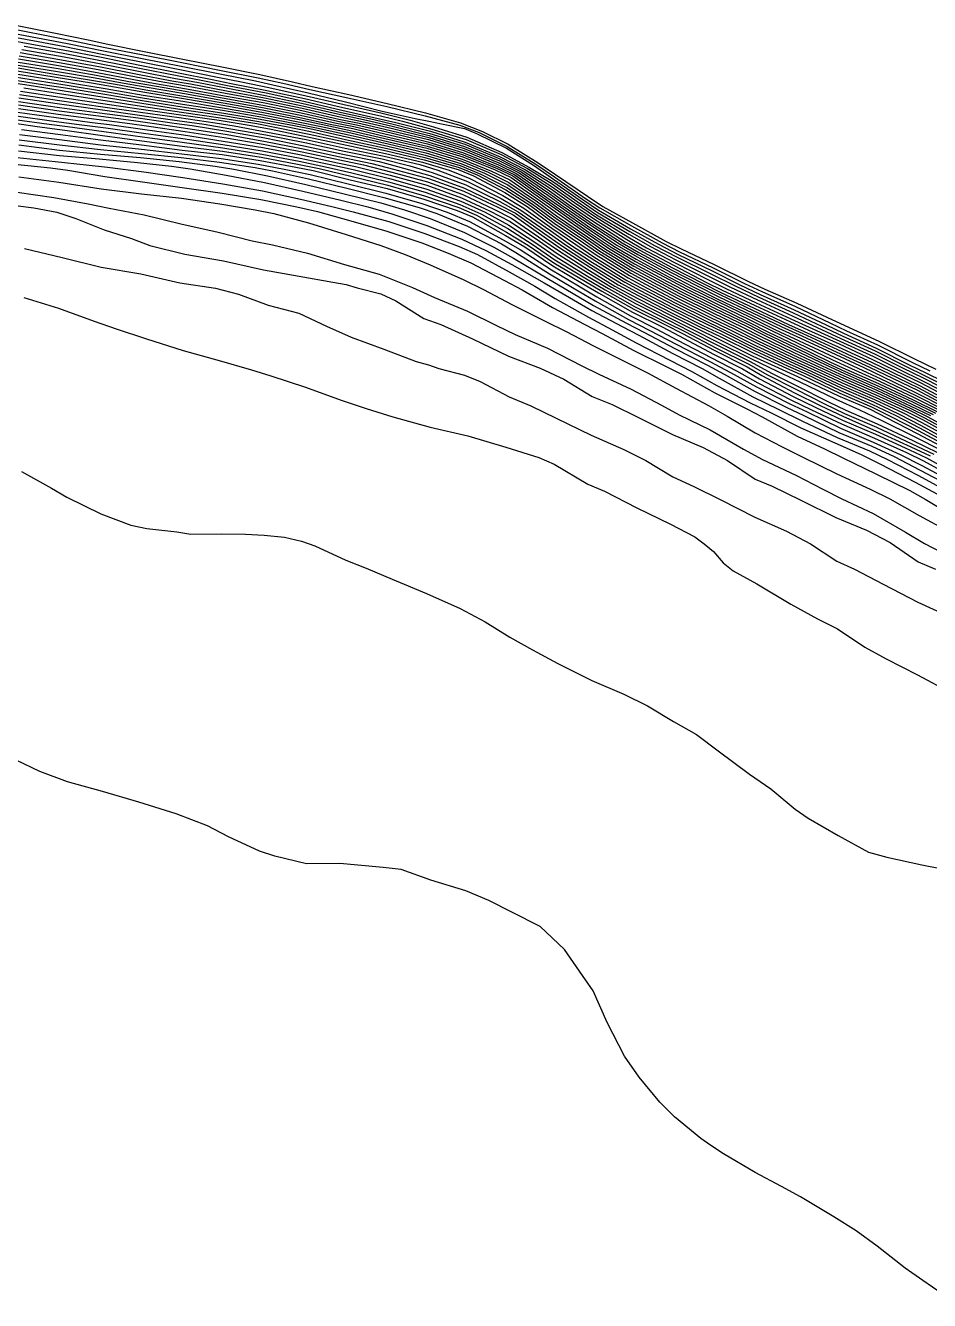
# Model space of a CAD drawing. Header units: feet. Extents: x 333642 to 335017, y 470420 to 471851.
# Drawn here: x 334573.3 to 334683.8, y 471663.7 to 471819.5 of the extents above; entities that cross this region are included whole.
import ezdxf

# ---------------------------------------------------------------- set-up
doc = ezdxf.new("R2010")
doc.units = ezdxf.units.FT
doc.header["$MEASUREMENT"] = 0
doc.layers.add('Contour', color=7, linetype='CONTINUOUS', true_color=0xffffff)

msp = doc.modelspace()

# ---------------------------------------------------------------- linework, layer by layer
at = {"layer": 'Contour', "color": 18, "linetype": 'Continuous', "true_color": 0x000000}
for points, elevation in [([(334572.011938, 471818.577302), (334576.109697, 471817.77725), (334578.45609, 471817.331081), (334582.863862, 471816.453309), (334587.604468, 471815.507269), (334592.352956, 471814.571763), (334597.102832, 471813.63193), (334601.470073, 471812.760304), (334603.586465, 471812.284172), (334607.875534, 471811.323831), (334612.443207, 471810.222438), (334616.938914, 471809.062113), (334620.971557, 471808.174971), (334622.628993, 471807.84306), (334624.187145, 471807.502011), (334627.00234, 471806.939126), (334628.548364, 471806.317372), (334632.120063, 471804.529617), (334635.419907, 471802.461735), (334637.886514, 471800.748122), (334641.454844, 471798.267727), (334643.386356, 471796.966202), (334647.301328, 471794.695493), (334650.695486, 471792.809375), (334653.126206, 471791.564993), (334657.251864, 471789.541703), (334660.637294, 471787.85944), (334663.138724, 471786.670122), (334667.297248, 471784.804338), (334671.186091, 471782.946916), (334673.308516, 471781.950898), (334677.319241, 471780.106999), (334681.408051, 471778.030122), (334683.379759, 471777.06517), (334687.433797, 471775.085582)], -20.5), ([(334572.183767, 471819.047645), (334576.733406, 471818.139577), (334579.55869, 471817.585284), (334583.082021, 471816.863945), (334587.706484, 471815.942913), (334592.457463, 471815.004625), (334597.236452, 471814.056089), (334601.779648, 471813.138287), (334604.783916, 471812.475512), (334608.099106, 471811.704918), (334612.719231, 471810.70496), (334617.488412, 471809.620747), (334622.205604, 471808.505873), (334626.436642, 471807.349523), (334628.780583, 471806.440948), (334632.194638, 471804.763111), (334635.702017, 471802.589523), (334637.985323, 471801.033876), (334641.785169, 471798.398407), (334643.515293, 471797.233956), (334647.39884, 471795.034568), (334651.16984, 471792.962961), (334653.289226, 471791.888733), (334657.373478, 471789.917152), (334661.204416, 471788.015099), (334663.336209, 471787.008366), (334667.435028, 471785.190797), (334671.644135, 471783.186364), (334673.666135, 471782.238493), (334677.478464, 471780.492314), (334681.741611, 471778.342235), (334683.857512, 471777.317946)], -21), ([(334572.30863, 471819.540041), (334577.0028, 471818.592769), (334580.983595, 471817.775273), (334583.413989, 471817.262712), (334587.857765, 471816.377047), (334592.577142, 471815.438112), (334597.330842, 471814.48795), (334601.996351, 471813.535254), (334605.990314, 471812.646123), (334608.39674, 471812.071329), (334612.854272, 471811.087452), (334617.559485, 471809.985605), (334622.238243, 471808.856207), (334626.51943, 471807.634408), (334629.175479, 471806.603208), (334632.31468, 471805.050492), (334636.007472, 471802.746037), (334638.114705, 471801.346338), (334642.045448, 471798.667303), (334643.901027, 471797.4319), (334647.52442, 471795.404599), (334651.652113, 471793.148907), (334653.479101, 471792.222222), (334657.503043, 471790.308033), (334661.693473, 471788.254341), (334663.718576, 471787.322693), (334667.612945, 471785.619554), (334671.876201, 471783.619737), (334674.474204, 471782.413065), (334677.704887, 471780.925374), (334681.980965, 471778.790848), (334684.594909, 471777.522404)], -21.5), ([(334571.487605, 471817.738333), (334573.665623, 471817.352936), (334577.940733, 471816.56843), (334582.611645, 471815.653869), (334587.329866, 471814.686471), (334592.021274, 471813.756084), (334596.164608, 471812.933638), (334598.477391, 471812.469982), (334602.850915, 471811.609029), (334607.45732, 471810.608948), (334612.125156, 471809.525534), (334616.732487, 471808.490353), (334619.424345, 471807.842793), (334622.984896, 471806.886803), (334627.183657, 471805.591225), (334631.46448, 471803.762355), (334634.688076, 471802.042828), (334637.697876, 471800.178699), (334640.7735, 471798.020943), (334643.135306, 471796.416342), (334647.082464, 471794.023587), (334649.727085, 471792.516382), (334652.821001, 471790.901441), (334656.974934, 471788.801306), (334659.490057, 471787.556052), (334662.802186, 471785.988423), (334667.036332, 471784.058648), (334670.099431, 471782.628021), (334673.010609, 471781.291281), (334677.094073, 471779.411236), (334680.530266, 471777.702528), (334683.055135, 471776.46808), (334687.197077, 471774.369056)], -19.5), ([(334571.795885, 471818.14714), (334574.885809, 471817.574179), (334578.155637, 471816.959829), (334582.724911, 471816.054165), (334587.467835, 471815.089489), (334592.206791, 471814.15045), (334596.792817, 471813.236607), (334599.737142, 471812.648677), (334603.098853, 471811.950497), (334607.622814, 471810.959311), (334612.269115, 471809.867584), (334616.930107, 471808.820152), (334620.371893, 471807.984104), (334623.190949, 471807.160625), (334627.29517, 471805.889585), (334631.566988, 471804.031428), (334634.941429, 471802.175976), (334637.789538, 471800.462908), (334641.117188, 471798.142222), (334643.26021, 471796.693348), (334647.196594, 471794.358078), (334650.213361, 471792.661213), (334652.971048, 471791.235445), (334657.120398, 471789.169061), (334660.064277, 471787.709009), (334662.964277, 471786.332202), (334667.170027, 471784.429967), (334670.644599, 471782.786422), (334673.150914, 471781.624611), (334677.205933, 471779.75859), (334680.971971, 471777.865886), (334683.213859, 471776.769315), (334687.318944, 471774.726424)], -20), ([(334572.55414, 471815.834592), (334577.437646, 471815.006933), (334582.229746, 471814.159055), (334586.852199, 471813.257229), (334590.115704, 471812.650524), (334593.209323, 471812.110036), (334597.769383, 471811.269354), (334602.459988, 471810.40562), (334607.158248, 471809.428632), (334611.760848, 471808.368559), (334614.861643, 471807.730761), (334618.197247, 471806.932244), (334622.63257, 471805.851029), (334626.952229, 471804.505217), (334631.200259, 471802.757408), (334633.660865, 471801.53435), (334637.29678, 471799.061215), (334639.389469, 471797.577404), (334642.656787, 471795.311487), (334646.283719, 471792.973919), (334648.298907, 471791.802848), (334652.333868, 471789.646845), (334655.752159, 471787.864155), (334658.19417, 471786.65142), (334662.290639, 471784.69352), (334666.184155, 471782.853512), (334668.347184, 471781.873053), (334672.584222, 471779.946001), (334676.629586, 471778.081395), (334678.771262, 471777.040092), (334682.463407, 471775.23492), (334686.565795, 471773.062094)], -17.5), ([(334572.685289, 471816.225148), (334577.514886, 471815.387876), (334582.32024, 471814.52231), (334587.042953, 471813.593294), (334591.233323, 471812.789056), (334593.495063, 471812.393036), (334597.899843, 471811.573705), (334602.543147, 471810.698142), (334607.204923, 471809.718367), (334611.858683, 471808.642094), (334615.394255, 471807.8848), (334618.310017, 471807.18858), (334622.691424, 471806.106061), (334626.997702, 471804.768619), (334631.261473, 471803.000766), (334633.918485, 471801.658789), (334637.403503, 471799.332478), (334639.725312, 471797.677198), (334642.761049, 471795.575957), (334646.614414, 471793.114507), (334648.410032, 471792.06593), (334652.425752, 471789.933637), (334656.153958, 471787.991027), (334658.32093, 471786.919461), (334662.388638, 471784.982629), (334666.578374, 471783.010184), (334668.497524, 471782.145611), (334672.662324, 471780.264838), (334676.743698, 471778.388242), (334679.198189, 471777.203464), (334682.603216, 471775.541823), (334686.767701, 471773.339983)], -18), ([(334572.909767, 471816.616083), (334577.630674, 471815.782681), (334582.381336, 471814.897502), (334587.165744, 471813.949651), (334591.668252, 471813.072974), (334594.295585, 471812.597645), (334598.049745, 471811.882127), (334602.6325, 471810.997219), (334607.272642, 471810.005913), (334611.941872, 471808.920727), (334615.922281, 471808.038046), (334618.440859, 471807.437645), (334622.757741, 471806.359032), (334627.045364, 471805.032484), (334631.318956, 471803.248159), (334634.176, 471801.784686), (334637.50569, 471799.61139), (334640.073538, 471797.78699), (334642.883018, 471795.853627), (334646.817901, 471793.371952), (334648.762521, 471792.233877), (334652.53357, 471790.234589), (334656.564385, 471788.142293), (334658.47192, 471787.200791), (334662.50927, 471785.299338), (334666.73916, 471783.338922), (334669.020796, 471782.307723), (334672.769231, 471780.609904), (334676.865194, 471778.724837), (334679.640667, 471777.372755), (334682.75179, 471775.853319), (334686.920659, 471773.66603)], -18.5), ([(334573.182506, 471817.002056), (334577.757592, 471816.179503), (334582.48852, 471815.274751), (334587.255954, 471814.315715), (334591.869078, 471813.409115), (334595.234192, 471812.770507), (334598.236083, 471812.183077), (334602.736467, 471811.29556), (334607.348622, 471810.293626), (334612.012671, 471809.203661), (334616.440533, 471808.192114), (334618.592975, 471807.678225), (334622.832977, 471806.60938), (334627.096055, 471805.296461), (334631.373101, 471803.499217), (334634.432739, 471801.912543), (334637.603543, 471799.894639), (334640.425142, 471797.902886), (334643.010094, 471796.136123), (334646.956652, 471793.69335), (334649.240465, 471792.372652), (334652.673205, 471790.56437), (334656.811097, 471788.440626), (334658.920733, 471787.397448), (334662.649023, 471785.640432), (334666.892432, 471783.692252), (334669.555827, 471782.469007), (334672.884385, 471780.952534), (334676.981256, 471779.066237), (334680.085598, 471777.53863), (334682.901754, 471776.162417), (334687.065313, 471774.015049)], -19), ([(334572.338222, 471813.98922), (334577.073953, 471813.230766), (334581.402356, 471812.533661), (334583.529103, 471812.183431), (334587.936416, 471811.381315), (334592.651695, 471810.608678), (334597.455236, 471809.789541), (334602.220322, 471808.946311), (334606.778373, 471808.042423), (334610.0339, 471807.344251), (334613.216993, 471806.682028), (334617.79528, 471805.597715), (334622.376796, 471804.532468), (334626.718341, 471803.201307), (334630.310327, 471801.744306), (334632.545411, 471800.655793), (334636.241257, 471798.104938), (334638.365019, 471796.584531), (334642.140613, 471793.983354), (334644.583245, 471792.329171), (334647.783658, 471790.415872), (334651.779718, 471788.246455), (334653.714821, 471787.229973), (334657.65965, 471785.262257), (334661.749828, 471783.28282), (334664.066512, 471782.105301), (334667.575043, 471780.414526), (334671.732283, 471778.397666), (334673.608872, 471777.515181), (334677.580716, 471775.763685), (334681.82337, 471773.788464), (334684.887132, 471772.289347)], -15), ([(334572.386907, 471814.346804), (334577.176789, 471813.570257), (334581.657845, 471812.828541), (334584.331623, 471812.365962), (334588.064188, 471811.688212), (334592.710741, 471810.91539), (334597.504448, 471810.075069), (334602.267513, 471809.233891), (334606.880941, 471808.308823), (334610.591822, 471807.492082), (334613.33762, 471806.945998), (334617.867198, 471805.86222), (334622.436723, 471804.810531), (334626.787803, 471803.468958), (334630.742712, 471801.878322), (334632.700713, 471800.953992), (334636.552648, 471798.239493), (334638.476258, 471796.874995), (334642.244362, 471794.254577), (334644.925383, 471792.45238), (334647.884136, 471790.701585), (334651.908031, 471788.519267), (334654.118702, 471787.36125), (334657.757997, 471785.544566), (334661.869398, 471783.557527), (334664.502227, 471782.250288), (334667.743361, 471780.712384), (334671.98814, 471778.687049), (334674.291442, 471777.605419), (334677.71942, 471776.052816), (334681.939655, 471774.073108), (334685.218508, 471772.442106)], -15.5), ([(334572.425556, 471814.707858), (334577.256657, 471813.916349), (334581.837116, 471813.140495), (334585.152988, 471812.538758), (334588.221169, 471811.98611), (334592.78211, 471811.21762), (334597.557353, 471810.360326), (334602.308408, 471809.52458), (334606.968724, 471808.580912), (334611.143574, 471807.64204), (334613.480101, 471807.20259), (334617.940656, 471806.130281), (334622.488011, 471805.078919), (334626.832837, 471803.729452), (334630.995713, 471802.058315), (334632.903438, 471801.165469), (334636.840785, 471798.365602), (334638.576791, 471797.149322), (334642.344936, 471794.521011), (334645.266266, 471792.57696), (334647.98518, 471790.985613), (334652.026078, 471788.796585), (334654.526649, 471787.489014), (334657.859312, 471785.825354), (334661.982181, 471783.83743), (334664.936811, 471782.398849), (334667.907184, 471781.009945), (334672.194046, 471778.996865), (334675.050622, 471777.667298), (334677.892406, 471776.340118), (334682.067227, 471774.362407), (334685.557454, 471772.595995)], -16), ([(334572.457262, 471815.072135), (334577.320679, 471814.268077), (334581.979202, 471813.463168), (334585.970511, 471812.70861), (334588.41917, 471812.273222), (334592.870717, 471811.514928), (334597.609167, 471810.653036), (334602.34326, 471809.818603), (334607.0425, 471808.8588), (334611.50993, 471807.84079), (334613.803728, 471807.413784), (334618.015569, 471806.401718), (334622.532319, 471805.336709), (334626.864968, 471803.981005), (334631.064788, 471802.284506), (334633.148206, 471801.287668), (334637.065361, 471798.524201), (334638.727756, 471797.367002), (334642.445414, 471794.782597), (334645.606245, 471792.704683), (334648.087785, 471791.264995), (334652.135418, 471789.077517), (334654.936371, 471787.614567), (334657.964899, 471786.103906), (334662.089097, 471784.12056), (334665.364543, 471782.549801), (334668.064222, 471781.303714), (334672.365167, 471779.311359), (334675.811501, 471777.722866), (334678.10071, 471776.621718), (334682.206028, 471774.653739), (334685.901303, 471772.751222)], -16.5), ([(334572.474625, 471815.446919), (334577.380378, 471814.630606), (334582.108876, 471813.801592), (334586.588904, 471812.933871), (334588.99248, 471812.503567), (334593.000589, 471811.812418), (334597.671383, 471810.958775), (334602.387975, 471810.113337), (334607.104501, 471809.14195), (334611.645671, 471808.101077), (334614.329715, 471807.574296), (334618.099854, 471806.669666), (334622.579908, 471805.594432), (334626.908204, 471804.242588), (334631.134866, 471802.518499), (334633.403852, 471801.410833), (334637.184525, 471798.791483), (334639.056463, 471797.474384), (334642.551837, 471795.046843), (334645.947245, 471792.837582), (334648.191976, 471791.535561), (334652.237542, 471789.36121), (334655.345609, 471787.739195), (334658.076076, 471786.379503), (334662.191474, 471784.40617), (334665.782609, 471782.703537), (334668.216323, 471781.592484), (334672.505735, 471779.628305), (334676.511206, 471777.795495), (334678.363536, 471776.886734), (334682.355937, 471774.946008), (334686.247083, 471772.907983)], -17), ([(334571.648325, 471812.590995), (334574.314042, 471812.178286), (334578.058422, 471811.570402), (334582.70114, 471810.830102), (334587.544557, 471810.028352), (334592.463983, 471809.270142), (334597.277458, 471808.573758), (334601.844486, 471807.820467), (334605.201899, 471807.178403), (334608.190972, 471806.572516), (334612.82615, 471805.544133), (334617.525265, 471804.50578), (334622.132087, 471803.418094), (334626.353469, 471802.188054), (334628.530805, 471801.275208), (334632.047748, 471799.439275), (334634.986199, 471797.565414), (334637.945191, 471795.396726), (334641.553824, 471792.95702), (334643.261307, 471791.787372), (334647.326282, 471789.273149), (334650.184874, 471787.722976), (334653.014694, 471786.227511), (334657.212461, 471784.123642), (334660.470628, 471782.562208), (334662.99237, 471781.276622), (334667.138987, 471779.289986), (334670.387236, 471777.772142), (334673.301275, 471776.441337), (334677.339797, 471774.674019), (334681.46787, 471772.769219), (334683.623753, 471771.705479), (334687.479885, 471769.58477)], -13), ([(334571.842046, 471812.916673), (334575.193696, 471812.388923), (334578.224369, 471811.907574), (334582.773196, 471811.174151), (334587.581219, 471810.364415), (334592.502222, 471809.597114), (334597.356253, 471808.883712), (334602.013398, 471808.103542), (334606.169271, 471807.311824), (334608.439157, 471806.864658), (334612.939031, 471805.851295), (334617.605552, 471804.792255), (334622.188144, 471803.703176), (334626.461005, 471802.430951), (334628.976091, 471801.386231), (334632.161368, 471799.745295), (334635.30296, 471797.70515), (334638.054638, 471795.699488), (334641.782307, 471793.176615), (334643.554883, 471791.960374), (334647.455648, 471789.561383), (334650.637149, 471787.834335), (334653.149526, 471786.506823), (334657.338276, 471784.410489), (334660.968234, 471782.671863), (334663.136559, 471781.559763), (334667.252005, 471779.574422), (334670.72658, 471777.931176), (334673.368968, 471776.719489), (334677.398527, 471774.947018), (334681.564714, 471773.016517), (334683.94377, 471771.850388)], -13.5), ([(334571.993833, 471813.255557), (334576.069158, 471812.601308), (334578.438131, 471812.232029), (334582.865508, 471811.512585), (334587.626916, 471810.697561), (334592.511331, 471809.933724), (334597.398366, 471809.185536), (334602.10241, 471808.382438), (334606.517265, 471807.53093), (334608.923344, 471807.047776), (334613.027792, 471806.136512), (334617.669678, 471805.064468), (334622.251701, 471803.980076), (334626.556417, 471802.681475), (334629.423574, 471801.500105), (334632.278148, 471800.050259), (334635.615417, 471797.838523), (334638.155606, 471795.99579), (334641.908507, 471793.443509), (334643.896278, 471792.084308), (334647.570045, 471789.845572), (334651.078524, 471787.942923), (334653.290101, 471786.778709), (334657.458264, 471784.699196), (334661.459167, 471782.785519), (334663.298305, 471781.837147), (334667.367927, 471779.860021), (334671.06832, 471778.089682), (334673.442295, 471776.994067), (334677.457843, 471775.219913), (334681.656823, 471773.267112), (334684.263384, 471771.996886)], -14), ([(334572.178401, 471813.614014), (334576.732274, 471812.88126), (334579.567251, 471812.430096), (334583.080103, 471811.852477), (334587.729711, 471811.037578), (334592.551525, 471810.271783), (334597.428693, 471809.486308), (334602.165728, 471808.662309), (334606.658257, 471807.782722), (334609.47575, 471807.196748), (334613.114693, 471806.41187), (334617.729951, 471805.331612), (334622.315527, 471804.255481), (334626.641658, 471802.93856), (334629.869503, 471801.618829), (334632.405394, 471800.354137), (334635.928509, 471797.971535), (334638.258623, 471796.291116), (334642.028977, 471793.713068), (334644.239966, 471792.206781), (334647.679824, 471790.130252), (334651.508101, 471788.05161), (334653.431726, 471787.039038), (334657.560574, 471784.980437), (334661.625465, 471783.025088), (334663.669729, 471781.97942), (334667.471175, 471780.137782), (334671.401795, 471778.242713), (334673.522088, 471777.25724), (334677.51836, 471775.492279), (334681.742133, 471773.52605), (334684.576665, 471772.142198)], -14.5), ([(334572.593206, 471811.095844), (334577.504224, 471810.365039), (334582.506005, 471809.644071), (334587.393274, 471808.955156), (334592.122702, 471808.275585), (334596.538836, 471807.657624), (334598.825738, 471807.256476), (334602.922901, 471806.522173), (334607.625366, 471805.58687), (334612.428974, 471804.549629), (334617.167937, 471803.572339), (334621.515609, 471802.544785), (334623.721917, 471801.846583), (334627.367968, 471800.464247), (334631.49453, 471798.38939), (334633.873945, 471796.962383), (334637.53221, 471794.436273), (334640.084557, 471792.666256), (334642.784496, 471790.8801), (334646.840937, 471788.386018), (334648.791864, 471787.338473), (334652.632931, 471785.34737), (334656.77682, 471783.284412), (334658.978617, 471782.237621), (334662.63852, 471780.404647), (334666.802565, 471778.450539), (334669.373859, 471777.289722), (334673.0953, 471775.556387), (334677.105509, 471773.817979), (334680.602472, 471772.180893), (334682.886101, 471771.01849), (334687.062157, 471768.713065)], -11.5), ([(334572.711123, 471811.501627), (334577.55681, 471810.767162), (334582.504394, 471810.034586), (334587.496774, 471809.323947), (334592.334299, 471808.619302), (334597.00233, 471807.966416), (334600.905433, 471807.333977), (334603.355046, 471806.869712), (334607.824834, 471805.949915), (334612.605787, 471804.906651), (334617.325615, 471803.901395), (334621.857012, 471802.835034), (334625.101909, 471801.872828), (334627.665954, 471800.837463), (334631.698227, 471798.760604), (334634.254757, 471797.194831), (334637.673792, 471794.757181), (334640.581578, 471792.758777), (334642.933316, 471791.187282), (334647.009357, 471788.677451), (334649.25214, 471787.470391), (334652.75748, 471785.643049), (334656.934165, 471783.559547), (334659.471835, 471782.346995), (334662.745772, 471780.697967), (334666.915611, 471778.727409), (334669.714955, 471777.450443), (334673.171113, 471775.865749), (334677.205663, 471774.116285), (334681.0877, 471772.32657), (334683.051415, 471771.338818), (334687.225509, 471769.014729)], -12), ([(334573.133765, 471811.92077), (334577.75864, 471811.18765), (334582.561257, 471810.44865), (334587.517048, 471809.688113), (334592.415974, 471808.946537), (334597.176522, 471808.269977), (334601.623449, 471807.549642), (334604.226941, 471807.050244), (334608.003881, 471806.271137), (334612.738816, 471805.233547), (334617.453059, 471804.220751), (334622.069279, 471803.13733), (334626.231443, 471801.954053), (334628.09164, 471801.164955), (334631.927436, 471799.130245), (334634.655284, 471797.411681), (334637.80786, 471795.078524), (334641.07275, 471792.854835), (334643.091027, 471791.490299), (334647.170296, 471788.973561), (334649.717508, 471787.598069), (334652.884065, 471785.936737), (334657.078549, 471783.83965), (334659.970478, 471782.454566), (334662.862953, 471780.988974), (334667.027324, 471779.007428), (334670.05164, 471777.611754), (334673.238355, 471776.160212), (334677.281044, 471774.40134), (334681.365229, 471772.525911), (334683.304707, 471771.561393), (334687.364314, 471769.304898)], -12.5), ([(334572.46861, 471809.389054), (334577.337876, 471808.707779), (334582.029717, 471808.090272), (334586.078413, 471807.559984), (334588.430356, 471807.219593), (334592.871155, 471806.588443), (334597.605657, 471805.846316), (334602.38952, 471805.026699), (334607.168061, 471804.091665), (334611.756042, 471803.109525), (334614.66609, 471802.494467), (334618.096047, 471801.614282), (334622.486585, 471800.430658), (334626.770894, 471798.875376), (334630.577302, 471797.094688), (334632.738733, 471795.994751), (334636.580532, 471793.324122), (334638.468618, 471792.019638), (334642.272318, 471789.596923), (334645.382633, 471787.691895), (334648.098072, 471786.198011), (334652.174772, 471784.117818), (334655.333343, 471782.535079), (334658.094744, 471781.191876), (334662.229889, 471779.14129), (334665.820242, 471777.482293), (334668.239974, 471776.393428), (334672.71745, 471774.266112), (334676.563935, 471772.63541), (334678.61902, 471771.596425), (334682.329613, 471769.668479), (334685.86789, 471767.794453)], -9.5), ([(334572.480294, 471809.834277), (334577.443662, 471809.119003), (334582.251925, 471808.479435), (334586.820251, 471807.872365), (334589.956217, 471807.42565), (334593.160775, 471806.969507), (334597.740823, 471806.24142), (334602.486608, 471805.414081), (334607.261462, 471804.468695), (334611.962207, 471803.463865), (334615.662103, 471802.677424), (334618.319857, 471801.974342), (334622.613237, 471800.839223), (334626.900122, 471799.282514), (334631.056867, 471797.315707), (334632.93054, 471796.394937), (334637.009297, 471793.490584), (334638.626869, 471792.374772), (334642.389379, 471789.94139), (334645.781526, 471787.845773), (334648.212113, 471786.520306), (334652.29096, 471784.426817), (334655.772841, 471782.691617), (334658.224198, 471781.530711), (334662.362079, 471779.489985), (334666.369644, 471777.650303), (334668.397077, 471776.756347), (334672.848379, 471774.616074), (334676.735824, 471772.94335), (334679.118053, 471771.760587), (334682.460244, 471770.01744), (334686.316763, 471767.944612)], -10), ([(334572.49512, 471810.266925), (334577.502817, 471809.531565), (334582.381789, 471808.872815), (334587.104895, 471808.234658), (334591.496433, 471807.620852), (334593.696517, 471807.303715), (334597.934883, 471806.620465), (334602.608034, 471805.798665), (334607.346018, 471804.849302), (334612.133012, 471803.827769), (334616.551678, 471802.896013), (334618.802447, 471802.287588), (334622.759384, 471801.216566), (334626.991064, 471799.672386), (334631.153345, 471797.653273), (334633.240193, 471796.581316), (334637.203229, 471793.799702), (334639.098525, 471792.479914), (334642.516008, 471790.255223), (334646.182672, 471787.998014), (334648.334516, 471786.83168), (334652.402649, 471784.737696), (334656.200057, 471782.848152), (334658.342403, 471781.83854), (334662.453375, 471779.80456), (334666.570975, 471777.902737), (334668.700683, 471776.960399), (334672.939952, 471774.934511), (334676.876237, 471773.232554), (334679.615619, 471771.906797), (334682.595013, 471770.363021), (334686.71552, 471768.122833)], -10.5), ([(334572.536884, 471810.683779), (334577.503506, 471809.948308), (334582.459031, 471809.256093), (334587.272575, 471808.590367), (334591.866089, 471807.938728), (334595.181201, 471807.46775), (334598.199714, 471806.964967), (334602.729119, 471806.163614), (334607.487471, 471805.219797), (334612.303217, 471804.188442), (334616.924241, 471803.229781), (334620.301234, 471802.386198), (334623.052842, 471801.579325), (334627.14882, 471800.069632), (334631.315013, 471798.016356), (334633.550802, 471796.765752), (334637.376191, 471794.117108), (334639.588078, 471792.574328), (334642.645262, 471790.569108), (334646.578653, 471788.152659), (334648.464604, 471787.137521), (334652.511936, 471785.048823), (334656.605482, 471783.014582), (334658.493767, 471782.122039), (334662.539095, 471780.109976), (334666.687015, 471778.177381), (334669.035368, 471777.128278), (334673.018713, 471775.245713), (334676.996287, 471773.523093), (334680.110397, 471772.041683), (334682.735043, 471770.692687), (334686.892047, 471768.415551)], -11), ([(334572.028931, 471808.065074), (334576.248781, 471807.484831), (334578.484538, 471807.207159), (334582.919051, 471806.583397), (334587.629429, 471805.928665), (334592.502526, 471805.270555), (334597.437922, 471804.575432), (334602.213889, 471803.824975), (334606.777029, 471802.952903), (334610.01593, 471802.275453), (334613.22592, 471801.544231), (334617.714143, 471800.429704), (334622.196549, 471799.164356), (334626.422656, 471797.678638), (334629.002829, 471796.519406), (334632.278492, 471794.72094), (334635.249936, 471792.82534), (334638.053919, 471790.905394), (334641.905324, 471788.56821), (334644.17815, 471787.223511), (334647.780065, 471785.212019), (334651.784008, 471783.211313), (334653.997364, 471782.082108), (334657.727042, 471780.153234), (334661.746529, 471778.124438), (334663.927128, 471776.896943), (334667.470535, 471775.070368), (334670.975922, 471773.309554), (334673.445028, 471772.133191), (334677.359695, 471770.433384), (334681.665031, 471768.41899), (334684.364908, 471767.132173)], -8), ([(334572.218206, 471808.497574), (334576.801635, 471807.862267), (334579.908971, 471807.456712), (334583.168732, 471807.02084), (334587.74508, 471806.379331), (334592.553755, 471805.719773), (334597.467895, 471804.993568), (334602.279741, 471804.228128), (334606.924319, 471803.333633), (334610.785461, 471802.511451), (334613.38424, 471801.953614), (334617.808189, 471800.841493), (334622.285134, 471799.59206), (334626.534732, 471798.070934), (334629.532981, 471796.702952), (334632.42011, 471795.148526), (334635.696479, 471792.993005), (334638.183985, 471791.281752), (334642.031613, 471788.908493), (334644.57877, 471787.382196), (334647.883522, 471785.542897), (334651.922872, 471783.509116), (334654.442834, 471782.231812), (334657.848702, 471780.501812), (334661.92503, 471778.457348), (334664.51086, 471777.039438), (334667.624874, 471775.490823), (334671.49044, 471773.525602), (334673.584694, 471772.524621), (334677.440166, 471770.861205), (334681.776308, 471768.800166), (334684.803646, 471767.328151)], -8.5), ([(334572.34647, 471808.940377), (334577.082145, 471808.279991), (334581.470081, 471807.694996), (334583.605777, 471807.422747), (334587.925814, 471806.815307), (334592.64022, 471806.159351), (334597.491924, 471805.416946), (334602.335583, 471804.634768), (334607.048045, 471803.721948), (334611.485556, 471802.771287), (334613.682158, 471802.319339), (334617.922764, 471801.24471), (334622.376011, 471800.019169), (334626.63921, 471798.4735), (334630.059614, 471796.893592), (334632.57205, 471795.574087), (334636.141005, 471793.158477), (334638.321263, 471791.653866), (334642.153442, 471789.251775), (334644.981001, 471787.537842), (334647.989027, 471785.871888), (334652.052592, 471783.811606), (334654.889104, 471782.382297), (334657.970403, 471780.848476), (334662.087057, 471778.796532), (334665.211271, 471777.268477), (334667.993561, 471775.975522), (334672.370812, 471773.861452), (334675.2623, 471772.570973), (334677.838991, 471771.343432), (334682.038715, 471769.254147), (334685.32547, 471767.587774)], -9), ([(334571.760756, 471807.628314), (334574.781833, 471807.206645), (334578.136222, 471806.751797), (334582.76512, 471806.103307), (334587.555408, 471805.450856), (334592.501283, 471804.795047), (334597.401929, 471804.161589), (334602.133711, 471803.429449), (334606.59572, 471802.586563), (334609.24772, 471802.04948), (334613.102839, 471801.121827), (334617.632009, 471800.01522), (334622.105445, 471798.739926), (334626.295068, 471797.300357), (334628.475154, 471796.33926), (334632.143009, 471794.294069), (334634.804376, 471792.653093), (334637.928497, 471790.526657), (334641.77303, 471788.232089), (334643.781412, 471787.060319), (334647.677113, 471784.880259), (334651.634336, 471782.919192), (334653.555621, 471781.931625), (334657.602673, 471779.804149), (334661.548489, 471777.800042), (334663.35407, 471776.756234), (334667.319093, 471774.64981), (334670.46038, 471773.094975), (334673.318854, 471771.732619), (334677.284157, 471770.003575), (334681.541479, 471768.042252), (334683.911755, 471766.919009)], -7.5), ([(334572.601322, 471806.220939), (334577.500997, 471805.588634), (334582.52245, 471804.969556), (334587.507227, 471804.434346), (334592.444983, 471803.860381), (334597.240056, 471803.294314), (334601.777442, 471802.603225), (334604.949308, 471801.999466), (334608.149138, 471801.318976), (334612.788189, 471800.172131), (334617.363465, 471799.049888), (334621.76864, 471797.796036), (334624.88846, 471796.739874), (334627.6062, 471795.576804), (334631.739554, 471793.346693), (334633.802441, 471792.144857), (334637.611844, 471789.670315), (334640.915434, 471787.699915), (334643.151737, 471786.381105), (334647.302684, 471784.050595), (334650.412682, 471782.478817), (334653.039488, 471781.087172), (334657.195758, 471778.915578), (334660.224314, 471777.349088), (334662.853353, 471775.862161), (334666.963501, 471773.733473), (334669.396306, 471772.581967), (334673.079319, 471770.840593), (334677.109315, 471769.112798), (334680.996606, 471767.34871), (334683.076529, 471766.311466), (334687.246582, 471764.043985)], -6.5), ([(334572.834383, 471806.83583), (334577.612465, 471806.197585), (334582.525251, 471805.549361), (334587.509733, 471804.961602), (334592.500072, 471804.319536), (334597.358258, 471803.752692), (334602.035357, 471803.042931), (334606.368882, 471802.23818), (334608.497242, 471801.827644), (334613.005451, 471800.689319), (334617.555713, 471799.597507), (334622.005396, 471798.317593), (334626.117427, 471796.942455), (334627.958922, 471796.147184), (334632.005539, 471793.867843), (334634.359873, 471792.471238), (334637.805431, 471790.146324), (334641.624258, 471787.890301), (334643.370624, 471786.866021), (334647.538845, 471784.507388), (334651.155976, 471782.69234), (334653.247146, 471781.590739), (334657.417276, 471779.377281), (334660.956961, 471777.559934), (334663.047574, 471776.359397), (334667.14496, 471774.195027), (334669.931226, 471772.847888), (334673.201699, 471771.305664), (334677.210981, 471769.573377), (334681.401711, 471767.670842), (334683.441086, 471766.68471), (334687.453227, 471764.498054)], -7), ([(334572.509246, 471804.936503), (334577.497943, 471804.307836), (334582.517128, 471803.809649), (334587.385054, 471803.389057), (334592.112882, 471802.896257), (334596.50731, 471802.355857), (334598.790602, 471801.976553), (334602.927581, 471801.152904), (334607.59206, 471800.10765), (334612.28899, 471798.962685), (334616.770116, 471797.872863), (334619.675516, 471797.012719), (334622.805496, 471795.961488), (334627.009091, 471794.232979), (334630.564033, 471792.443044), (334632.990211, 471791.093881), (334637.085554, 471788.652963), (334639.382809, 471787.300424), (334642.763055, 471785.321602), (334646.79066, 471783.158149), (334648.913437, 471782.070255), (334652.688172, 471780.049317), (334656.700928, 471778.014498), (334658.747208, 471776.911819), (334662.502809, 471774.80086), (334666.291051, 471772.900706), (334668.473533, 471771.864305), (334672.765128, 471769.794534), (334676.761408, 471768.104178), (334679.492871, 471766.842545), (334682.702768, 471765.17068), (334686.714647, 471763.052899)], -5.5), ([(334572.546579, 471805.583407), (334577.499305, 471804.948292), (334582.519741, 471804.38965), (334587.505049, 471803.90699), (334592.367225, 471803.409608), (334597.068992, 471802.852968), (334601.395179, 471802.197265), (334603.532227, 471801.794687), (334607.929004, 471800.789009), (334612.610321, 471799.650287), (334617.150814, 471798.51249), (334621.440328, 471797.307948), (334623.625859, 471796.577769), (334627.369991, 471794.995921), (334631.509026, 471792.83712), (334633.280574, 471791.802322), (334637.399773, 471789.197235), (334640.181017, 471787.531415), (334642.960696, 471785.880766), (334647.055919, 471783.599347), (334649.660555, 471782.273816), (334652.856586, 471780.571513), (334656.961238, 471778.461365), (334659.490642, 471777.145317), (334662.686422, 471775.355338), (334666.77686, 471773.280142), (334668.856508, 471772.308587), (334672.940517, 471770.339557), (334676.956711, 471768.618959), (334680.252065, 471767.099581), (334682.874052, 471765.746808), (334686.997044, 471763.555592)], -6), ([(334572.304129, 471803.404519), (334576.957583, 471802.933149), (334580.765834, 471802.512927), (334583.372674, 471802.20767), (334587.812336, 471801.668246), (334592.586105, 471800.960849), (334597.464738, 471800.177781), (334602.287338, 471799.329804), (334606.934627, 471798.327607), (334610.791058, 471797.423887), (334613.387482, 471796.774003), (334617.739402, 471795.579789), (334622.14794, 471794.124226), (334626.342331, 471792.527719), (334628.588041, 471791.548695), (334632.452606, 471789.432002), (334635.581524, 471787.685754), (334638.094348, 471786.164055), (334642.152387, 471783.869095), (334645.056925, 471782.345651), (334647.966417, 471780.760549), (334652.075584, 471778.638707), (334654.778689, 471777.256532), (334657.820483, 471775.549851), (334661.889622, 471773.419841), (334664.459097, 471772.182608), (334668.098404, 471770.371915), (334672.240489, 471768.509212), (334675.495613, 471767.092645), (334677.856356, 471765.904027), (334682.079282, 471763.715833), (334684.732592, 471762.295541)], -4.5), ([(334572.499058, 471804.219401), (334577.488947, 471803.66775), (334582.361129, 471803.227102), (334587.03897, 471802.801133), (334591.196714, 471802.332511), (334593.452691, 471802.003679), (334597.871307, 471801.255421), (334602.54923, 471800.330817), (334607.252655, 471799.274901), (334611.886138, 471798.182645), (334615.193107, 471797.363721), (334618.115121, 471796.523481), (334622.400498, 471795.09422), (334626.669226, 471793.404823), (334629.597952, 471792.041341), (334632.770139, 471790.33396), (334636.74767, 471788.096345), (334638.576521, 471787.021564), (334642.547332, 471784.709478), (334646.25863, 471782.751535), (334648.291407, 471781.671365), (334652.457811, 471779.431586), (334656.056897, 471777.605466), (334658.13266, 471776.43027), (334662.228934, 471774.146947), (334665.407528, 471772.586876), (334668.304431, 471771.17857), (334672.55555, 471769.19228), (334676.5056, 471767.552992), (334678.686679, 471766.51092), (334682.491204, 471764.517492), (334686.002771, 471762.638634)], -5), ([(334572.05444, 471802.600881), (334576.397425, 471802.123517), (334578.530141, 471801.87064), (334583.018999, 471801.095596), (334587.656063, 471800.445327), (334592.507216, 471799.726562), (334597.389541, 471799.028728), (334602.096727, 471798.252866), (334606.507736, 471797.35673), (334609.011314, 471796.80196), (334613.082804, 471795.650348), (334617.482646, 471794.390671), (334621.790892, 471792.954549), (334625.005606, 471791.731048), (334627.753627, 471790.51892), (334631.895937, 471788.363441), (334634.043146, 471787.226977), (334637.767274, 471785.053483), (334641.713802, 471783.006294), (334643.835468, 471781.91051), (334647.674273, 471779.806239), (334651.630733, 471777.875955), (334653.514904, 471776.910817), (334657.575921, 471774.650039), (334661.514169, 471772.685107), (334663.385933, 471771.693724), (334667.637594, 471769.347989), (334670.991608, 471767.788504), (334673.253033, 471766.681838), (334677.329353, 471764.684509), (334681.437925, 471762.697807), (334683.301892, 471761.660605), (334687.366921, 471759.214112)], -4), ([(334572.544641, 471801.051658), (334577.428599, 471800.399984), (334582.583894, 471799.57464), (334587.529039, 471798.969867), (334592.392751, 471798.433605), (334597.083944, 471797.723016), (334601.40512, 471797.01945), (334603.698924, 471796.56292), (334607.944553, 471795.414879), (334612.524747, 471794.004012), (334616.754473, 471792.648593), (334619.740707, 471791.567391), (334622.785995, 471790.302607), (334626.91592, 471788.432397), (334629.296856, 471787.269316), (334632.772675, 471785.436093), (334636.932928, 471783.358467), (334639.402488, 471782.14681), (334642.758142, 471780.395468), (334646.899042, 471778.317371), (334649.370397, 471777.102914), (334652.840228, 471775.193929), (334656.806997, 471773.091898), (334659.112261, 471771.791395), (334662.53765, 471769.768757), (334665.83427, 471768.046969), (334668.346694, 471766.79516), (334672.512325, 471764.731782), (334676.584731, 471762.866324), (334678.977608, 471761.69875), (334682.570059, 471759.661675), (334686.018412, 471757.775261)], -3.5), ([(334572.312566, 471799.156623), (334576.823228, 471798.531533), (334580.981892, 471797.726892), (334583.560469, 471797.214251), (334587.857178, 471796.411149), (334592.337397, 471795.2878), (334596.883628, 471794.283321), (334601.063016, 471793.215724), (334603.538409, 471792.729208), (334607.803754, 471791.707354), (334612.338092, 471790.339879), (334616.574164, 471789.13775), (334620.62612, 471787.503302), (334623.346831, 471786.278194), (334627.361704, 471784.625057), (334630.890881, 471782.871357), (334633.187671, 471781.765406), (334637.159012, 471780.117851), (334641.315844, 471777.948443), (334643.396785, 471776.903259), (334647.384651, 471775.081471), (334651.063839, 471773.119021), (334653.238658, 471771.947436), (334657.032121, 471770.111806), (334661.083501, 471767.754127), (334663.428506, 471766.509323), (334667.499715, 471764.563538), (334670.790532, 471762.869053), (334673.107917, 471761.666554), (334676.956801, 471759.879142), (334680.886536, 471757.599658), (334683.236198, 471756.241781), (334687.213224, 471754.13282)], -3), ([(334572.45766, 471797.48917), (334574.373579, 471797.241325), (334577.176348, 471796.716235), (334579.494252, 471795.942255), (334582.951602, 471794.546708), (334586.283521, 471793.488672), (334588.524996, 471792.634757), (334592.814339, 471791.609237), (334597.527887, 471790.760298), (334602.415746, 471789.681913), (334606.789424, 471788.893341), (334610.882516, 471788.166142), (334612.538439, 471787.865849), (334613.887077, 471787.477969), (334616.761051, 471786.72804), (334618.593189, 471785.900993), (334622.019912, 471783.738434), (334624.087144, 471783.011331), (334627.965177, 471781.234814), (334632.367061, 471779.134891), (334636.243703, 471777.660763), (334639.126179, 471776.321229), (334642.580933, 471774.187421), (334645.035429, 471773.198834), (334648.18497, 471771.668416), (334652.433285, 471769.549243), (334656.158675, 471767.95496), (334659.142465, 471766.378009), (334662.511062, 471764.087434), (334664.595576, 471763.241248), (334668.107218, 471761.510671), (334672.371616, 471759.402353), (334676.138971, 471757.843218), (334679.033719, 471756.330532), (334682.438388, 471753.988361), (334684.575414, 471753.065842)], -2.5), ([(334573.235515, 471792.261812), (334577.831452, 471791.1893), (334582.607329, 471790.016768), (334587.421636, 471789.204797), (334592.194852, 471788.075826), (334596.567284, 471787.445421), (334599.357196, 471786.71232), (334602.992225, 471785.369679), (334606.75006, 471784.388699), (334610.137739, 471782.776768), (334613.150447, 471781.453293), (334617.125682, 471779.979559), (334621.073996, 471778.461871), (334622.585651, 471778.060933), (334623.84468, 471777.595032), (334626.977507, 471776.810282), (334628.926113, 471776.032735), (334632.451913, 471774.148211), (334635.105073, 471773.043099), (334638.184163, 471771.560539), (334642.490586, 471769.464802), (334646.454055, 471767.724841), (334649.156528, 471766.379442), (334652.461263, 471764.376244), (334655.014524, 471763.180761), (334658.237384, 471761.616309), (334662.49844, 471759.454679), (334666.354105, 471757.711573), (334669.287145, 471756.182487), (334672.485107, 471754.044293), (334674.64394, 471753.066832), (334678.183905, 471751.257545), (334682.389764, 471749.032928), (334686.160428, 471747.347908)], -2), ([(334573.147972, 471786.282841), (334577.392171, 471784.979271), (334581.746915, 471783.384279), (334584.413663, 471782.464077), (334588.146337, 471781.222042), (334592.596803, 471779.816697), (334597.021234, 471778.586863), (334600.953151, 471777.434892), (334603.312456, 471776.713782), (334607.555524, 471775.322893), (334611.927543, 471773.738817), (334614.994877, 471772.725721), (334618.226255, 471771.694201), (334622.816456, 471770.432012), (334627.419549, 471769.381659), (334632.047841, 471767.98138), (334636.059603, 471766.72154), (334637.969431, 471765.934663), (334642.048208, 471763.463341), (334644.111676, 471762.604077), (334648.073557, 471760.57325), (334652.170428, 471758.570443), (334655.164328, 471757.027534), (334656.284483, 471756.195581), (334657.421655, 471755.25912), (334658.606739, 471753.851639), (334659.815747, 471752.891888), (334662.721801, 471751.274341), (334666.89075, 471748.804068), (334670.154869, 471747.029637), (334672.589075, 471745.791168), (334675.913673, 471743.566085), (334678.545453, 471742.119725), (334682.358802, 471740.173334), (334686.475968, 471737.963533)], -1.5), ([(334572.843859, 471765.016967), (334576.536283, 471762.993902), (334578.377927, 471761.887572), (334582.532629, 471759.849964), (334586.233206, 471758.469869), (334588.179134, 471758.062286), (334591.851274, 471757.645862), (334593.551595, 471757.36784), (334597.263435, 471757.393996), (334600.223717, 471757.349103), (334602.50693, 471757.240791), (334604.99015, 471757.012015), (334607.057527, 471756.51735), (334608.700029, 471755.929512), (334612.508367, 471754.200657), (334614.985053, 471753.203146), (334618.170332, 471751.860338), (334622.336984, 471750.105612), (334626.476598, 471748.291188), (334629.52744, 471746.649621), (334632.54177, 471744.774234), (334635.309772, 471743.216386), (334638.410217, 471741.549426), (334642.572071, 471739.49112), (334646.487529, 471737.80464), (334649.373583, 471736.366879), (334652.521861, 471734.464895), (334655.329449, 471732.882514), (334658.000322, 471730.883089), (334661.83949, 471728.021742), (334664.421397, 471726.252473), (334667.416122, 471723.735571), (334668.983384, 471722.631179), (334672.665976, 471720.514283), (334676.3571, 471718.506326), (334678.621992, 471717.88982), (334682.879464, 471716.965632), (334687.676193, 471716.023043)], -1), ([(334655.870342, 471683.481413), (334652.661715, 471686.149296), (334650.858509, 471687.953744), (334648.340083, 471690.985357), (334646.549089, 471693.568797), (334644.42146, 471697.659173), (334642.710701, 471701.535767), (334641.426744, 471703.431993), (334639.202969, 471706.583003), (334636.231043, 471709.412088), (334632.787124, 471711.152541), (334629.975015, 471712.589479), (334627.162229, 471713.749659), (334622.899647, 471715.090879), (334619.249458, 471716.36401), (334617.065677, 471716.611712), (334613.953183, 471716.894495), (334611.7517, 471717.108997), (334607.697483, 471717.065553), (334603.796232, 471718.011046), (334601.942996, 471718.597223), (334598.140206, 471720.351257), (334595.600372, 471721.693344), (334591.761471, 471723.159607), (334587.208279, 471724.615703), (334582.751125, 471725.893879), (334578.485191, 471727.081004), (334575.096379, 471728.36391), (334572.213045, 471729.724354)], -1), ([(334686.541384, 471663.692666), (334683.019854, 471666.121685), (334680.872681, 471667.639873), (334677.438038, 471670.34633), (334674.868459, 471672.198575), (334672.148227, 471673.923442), (334668.042245, 471676.359251), (334665.746805, 471677.61672), (334662.500658, 471679.35022), (334658.665011, 471681.62222), (334657.088216, 471682.638005), (334655.870342, 471683.481413)], -1)]:
    msp.add_lwpolyline(points, dxfattribs=dict(at, elevation=elevation))

doc.saveas('drawing.dxf')
